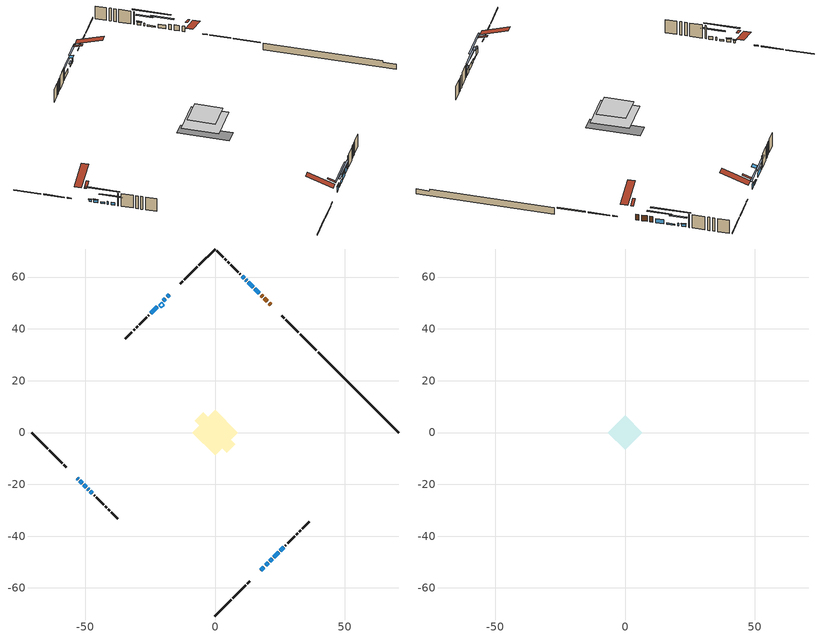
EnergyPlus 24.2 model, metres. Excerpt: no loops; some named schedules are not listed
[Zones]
conditioned space
 floor outside (Floor1 construction): -0.96,0 0,0.96 0.96,0 0,-0.96 z0.61
 floor outside (Floor2 construction): -2.31,0 0,2.31 2.31,0 0,-2.31 z0.61
 floor adiabatic (AdiabaticFloorConstruction): -8.76,0 0,8.76 8.76,0 0,-8.76 z3.05
 floor foundation (Slab1 construction): -7.76,4.51 -4.51,7.76 7.76,-4.51 4.51,-7.76 z-1.83
 wall outside (RimJoist1 construction): 0,-70.85 6.28,-64.57 / -70.85,0 -64.57,-6.28 / 0,70.85 -6.28,64.57 / 39.15,31.69 32.88,37.97 z0.61:0.91
 wall outside (RimJoist2 construction): 6.93,-63.91 11.78,-59.06 / -63.91,-6.93 -59.06,-11.78 / -6.93,63.91 -11.78,59.06 / 32.22,38.63 27.37,43.48 z0.61:0.91
 wall outside (RimJoist3 construction): 12.44,-58.41 13.41,-57.44 / -58.41,-12.44 -57.44,-13.41 / -12.44,58.41 -13.41,57.44 / 26.72,44.13 25.74,45.1 z0.61:0.91
 wall outside (AdiabaticWallConstruction 1): 21.55,49.3 20.92,49.93 / 20.26,50.58 19.06,51.79 / 18.41,52.44 17.8,53.05 z0.61:2.64
 wall outside (AdiabaticWallConstruction): 17.14,53.71 15.35,55.5 / 22.77,-48.07 24.57,-46.28 z0.61:2.03; -17.61,53.24 -18.47,52.38 / 17.61,-53.24 18.9,-51.95 / 25.23,-45.62 26.52,-44.33 z0.61:2.64; -19.13,51.72 -19.99,50.86 / -52.15,-18.69 -51.29,-19.56 / 12.17,58.68 11.95,58.9 / 21.15,-49.7 22.12,-48.73 / -49.04,-21.8 -48.83,-22.02 / -48.17,-22.68 -47.31,-23.54 / 11.29,59.55 10.43,60.42 z0.61:1.63; -53.24,-17.61 -52.81,-18.04 z0.61:1.43; 14.69,56.16 12.82,58.03 / 19.56,-51.29 20.49,-50.36 / -50.63,-20.21 -49.7,-21.15 z0.61:1.12; -22.37,48.48 -24.88,45.96 z0.61:2.13
 wall outside (Wall1 construction): 27.18,-43.67 27.36,-43.48 / -46.65,-24.2 -46.46,-24.38 / -25.54,45.31 -25.73,45.12 / 9.77,61.07 9.59,61.26 z0.61:5.49
 wall outside (Wall2 construction): 28.02,-42.83 30.79,-40.06 / -45.81,-25.04 -43.04,-27.81 / -26.39,44.46 -29.15,41.7 / 8.93,61.92 6.16,64.68 z0.61:5.49
 wall outside (Wall3 construction): 31.44,-39.4 31.97,-38.88 / -42.38,-28.46 -41.86,-28.99 / -29.81,41.04 -30.33,40.52 / 5.51,65.34 4.98,65.86 z0.61:5.49
 wall outside (Wall4 construction): 32.62,-38.22 33.1,-37.75 / -41.2,-29.64 -40.73,-30.12 / -30.99,39.86 -31.46,39.38 / 4.33,66.52 3.85,67 z0.61:5.49
 wall outside (Wall5 construction): 33.76,-37.09 36.29,-34.55 / -40.07,-30.78 -37.53,-33.31 / -32.12,38.73 -34.66,36.19 / 3.19,67.65 0.66,70.19 z0.61:5.49
 wall foundation (FoundationWall1 construction): 39.81,31.04,-1.83 39.81,31.04,0.61 67.74,3.1,0.61 67.74,3.1,0 70.85,0,0 70.85,0,-1.83
 window (WindowConstruction): 17.14,53.71 15.35,55.5 z0.61:2.03
 window (WindowConstruction 9): -17.61,53.24 -18.47,52.38 z0.61:2.64
 window (WindowConstruction 10): -19.13,51.72 -19.99,50.86 z0.61:1.62
 window (WindowConstruction 11): 17.61,-53.24 18.9,-51.95 z0.61:2.64
 window (WindowConstruction 12): -53.24,-17.61 -52.81,-18.04 z0.61:1.42
 window (WindowConstruction 13): -52.15,-18.7 -51.29,-19.56 z0.61:1.62
 window (WindowConstruction 14): 14.69,56.16 12.82,58.02 z0.61:1.12
 window (WindowConstruction 15): 19.56,-51.29 20.49,-50.36 z0.61:1.12
 window (WindowConstruction 16): -50.63,-20.21 -49.7,-21.15 z0.61:1.12
 window (WindowConstruction 1): 12.17,58.68 11.95,58.9 z0.61:1.62
 window (WindowConstruction 2): -22.37,48.48 -24.88,45.96 z0.61:2.13
 window (WindowConstruction 3): 21.15,-49.7 22.12,-48.73 z0.61:1.62
 window (WindowConstruction 4): 22.77,-48.07 24.57,-46.28 z0.61:2.03
 window (WindowConstruction 5): 25.23,-45.62 26.52,-44.33 z0.61:2.64
 window (WindowConstruction 6): -49.04,-21.8 -48.83,-22.02 z0.61:1.62
 window (WindowConstruction 7): -48.17,-22.68 -47.31,-23.54 z0.61:1.62
 window (WindowConstruction 8): 11.29,59.55 10.43,60.42 z0.61:1.62
 door (Door): 21.55,49.3 20.92,49.93 z0.61:2.64
 door (Door 1): 20.26,50.59 19.06,51.79 z0.61:2.64
 door (Door 2): 18.4,52.44 17.8,53.05 z0.61:2.64
 ceiling adiabatic (AdiabaticFloorConstruction): 0,-8.76 8.76,0 0,8.76 -8.76,0 z3.05
 roof outside (Roof2 construction): 16.95,-53.9,5.49 14.93,-51.88,6.44 14.4,-52.41,6.44 16.42,-54.43,5.49; -53.9,-16.95,5.49 -51.88,-14.93,6.44 -52.41,-14.4,6.44 -54.43,-16.42,5.49; -16.95,53.9,5.49 -14.93,51.88,6.44 -14.4,52.41,6.44 -16.42,54.43,5.49; 22.2,48.64,5.49 20.19,46.63,6.44 20.72,46.09,6.44 22.74,48.11,5.49
 roof outside (AdiabaticRoofConstruction): -21.71,49.14,5.49 -20.7,48.12,5.96 -19.63,49.19,5.96 -20.65,50.2,5.49
 skylight (SkylightConstruction): -21.71,49.14,5.49 -20.7,48.12,5.96 -19.63,49.19,5.96 -20.65,50.2,5.49
attic - vented
 floor to conditioned space (Floor3 construction Reversed): -6.6,0 0,6.6 6.6,0 0,-6.6 z5.49
 roof outside (Roof1 construction): 15.76,-55.09,5.49 9.33,-48.66,8.52 7.64,-50.35,8.52 14.07,-56.78,5.49; -55.09,-15.76,5.49 -48.66,-9.33,8.52 -50.35,-7.64,8.52 -56.78,-14.07,5.49; -15.76,55.09,5.49 -9.33,48.66,8.52 -7.64,50.35,8.52 -14.07,56.78,5.49; 23.39,47.45,5.49 16.96,41.03,8.52 18.66,39.33,8.52 25.09,45.76,5.49
shading: 13.48,57.37 19.01,51.84 19.3,52.13 13.77,57.66 z4.67; -20.34,50.51 -15.74,55.11 -16.03,55.4 -20.63,50.8 z5.28; -20.13,50.72 -18.98,51.86 -19.27,52.15 -20.42,51.01 z1.83; 19.04,-51.8 17.46,-53.38 17.76,-53.67 19.33,-52.1 z2.84; -52.67,-18.18 -53.38,-17.46 -53.67,-17.76 -52.96,-18.47 z1.62; -51.15,-19.7 -52.29,-18.55 -52.59,-18.84 -51.44,-19.99 z1.83; 9.23,61.62 18.28,52.57 18.57,52.86 9.52,61.91 z6.2; 24.08,-46.76 15.96,-54.88 16.26,-55.17 24.37,-47.06 z6.2; -46.11,-24.74 -54.23,-16.62 -54.52,-16.91 -46.4,-25.03 z6.2; 10.08,60.76 14.03,56.82 14.32,57.11 10.37,61.05 z4.26; -26.75,44.1 -20.5,50.35 -20.79,50.64 -27.04,44.39 z4.77; 23.98,-46.86 19.28,-51.57 19.57,-51.86 24.27,-47.16 z4.26; 26.44,-44.41 20.91,-49.94 21.2,-50.23 26.73,-44.7 z4.67; 26.66,-44.19 25.08,-45.76 25.37,-46.05 26.95,-44.48 z2.84; -46.96,-23.89 -50.91,-19.94 -51.2,-20.23 -47.25,-24.18 z4.26; -45.44,-25.41 -50.04,-20.81 -50.33,-21.1 -45.73,-25.7 z4.26; 10.29,60.56 11.44,59.41 11.73,59.7 10.58,60.85 z1.83
[Building]
Building 1: Terrain=Suburbs
[Site:Location]
Edmonton Intl AP_AB: Latitude {deg}=53.31; Longitude {deg}=-113.58; Time Zone {hr}=-7; Elevation {m}=723; Keep Site Location Information=Yes
[Site:GroundTemperature:Shallow]
-1.56185, -3.61833, -3.78302, -2.80711, 1.11059, 5.01004, 8.39065, 10.5322, 10.7141, 8.97234, 5.67794, 1.89811
[Site:WaterMainsTemperature]
Calculation Method=Schedule; Temperature Schedule=mains temperature schedule
[Material] Roughness=Rough; Thermal Absorptance=0.9
Name | Thickness {m} | Conductivity {W/m-K} | Density {kg/m3} | Specific Heat {J/kg-K} | Solar Absorptance | Visible Absorptance
asphalt or fiberglass shingles | 0.00635 | 0.162714 | 1121.4 | 1465.45 | 0.4 | 0.4
asphalt or fiberglass shingles 1 | 0.00635 | 0.162714 | 1121.4 | 1465.45 | 0.7 | 0.7
ceiling loosefill ins | 0.0846667 | 0.0480833 | 16.02 | 1046.75 | 0.7 | 0.7
ceiling stud and cavity | 0.1397 | 0.415372 | 65.682 | 1177.47 | 0.7 | 0.7
concrete 4.0 in. | 0.1016 | 1.803125 | 2242.8 | 837.4 | 0.7 | 0.7
concrete 8.0 in. | 0.2032 | 1.803125 | 2242.8 | 837.4 | 0.7 | 0.7
door material | 0.04445 | 0.053851 | 512.64 | 1214.23 | 0.7 | 0.7
door material 1 | 0.04445 | 0.188738 | 512.64 | 1214.23 | 0.7 | 0.7
exterior vertical ins | 0.0184386 | 0.029427 | 32.04 | 1214.23 | 0.7 | 0.7
floor covering | 0.0127 | 0.0433444 | 54.468 | 1339.84 | 0.6 | 0.6
floor rigid ins; rim joist rigid ins; roof rigid ins; wall rigid ins | 0.051816 | 0.029427 | 32.04 | 1214.23 | 0.7 | 0.7
floor rigid ins 1; roof rigid ins 1; wall rigid ins 1 | 0.512978 | 0.029427 | 32.04 | 1214.23 | 0.7 | 0.7
floor stud and cavity | 0.1397 | 0.080204 | 92.3553 | 1139.71 | 0.7 | 0.7
floor stud and cavity 1 | 0.1397 | 0.0993959 | 92.3553 | 1139.71 | 0.7 | 0.7
floor stud and cavity 2 | 0.1397 | 1.75129 | 37.0049 | 1207.88 | 0.7 | 0.7
furniture material conditioned space 1 | 0.1524 | 0.115458 | 640.8 | 1214.23 | 0.6 | 0.6
gypsum board | 0.0127 | 0.160291 | 801 | 837.4 | 0.6 | 0.6
gypsum board 1 | 0.0127 | 0.160291 | 801 | 837.4 | 0.7 | 0.7
osb sheathing 0.5 in. | 0.0127 | 0.115458 | 512.64 | 1214.23 | 0.7 | 0.7
osb sheathing 0.75 in. | 0.01905 | 0.115458 | 512.64 | 1214.23 | 0.7 | 0.7
osb sheathing 2.0 in. | 0.0508 | 0.115458 | 512.64 | 1214.23 | 0.7 | 0.7
rim joist stud and cavity | 0.0508 | 0.0451784 | 125.044 | 1163.47 | 0.6 | 0.6
rim joist stud and cavity 1 | 0.0508 | 0.0413573 | 125.044 | 1163.47 | 0.6 | 0.6
rim joist stud and cavity 2 | 0.0508 | 0.0357683 | 125.044 | 1163.47 | 0.6 | 0.6
roof stud and cavity | 0.2032 | 0.177325 | 78.34581 | 1123.46 | 0.7 | 0.7
roof stud and cavity 1 | 0.18415 | 1.78685 | 37.0049 | 1207.88 | 0.6 | 0.6
wall stud and cavity | 0.1397 | 0.301675 | 139.0536 | 1170.24 | 0.7 | 0.7
wall stud and cavity 1 | 0.1397 | 0.216775 | 139.0536 | 1170.24 | 0.7 | 0.7
wall stud and cavity 2 | 0.1397 | 0.689953 | 139.0536 | 1170.24 | 0.7 | 0.7
wall stud and cavity 3 | 0.1397 | 0.453384 | 139.0536 | 1170.24 | 0.7 | 0.7
wall stud and cavity 4 | 0.1397 | 0.219778 | 139.0536 | 1170.24 | 0.7 | 0.7
wall stud and cavity 5 | 0.0889 | 0.380278 | 52.3479 | 1209.89 | 0.7 | 0.7
wall stud and cavity 6 | 0.0889 | 0.391764 | 83.0341 | 1211.67 | 0.7 | 0.7
wood siding | 0.0254 | 0.102417 | 544.68 | 1172.36 | 0.4 | 0.4
wood siding 1; wood siding 2; wood siding 3 | 0.0254 | 0.102417 | 544.68 | 1172.36 | 0.7 | 0.7
[WindowMaterial:SimpleGlazingSystem]
Name | U-Factor {W/m2-K} | Solar Heat Gain Coefficient
SkylightMaterial | 2.75017 | 0.68
WindowMaterial | 1.598357 | 0.59
WindowMaterial 1 | 2.21669 | 0.44
WindowMaterial 2 | 1.56486 | 0.59
WindowMaterial 3 | 1.72498 | 0.56
WindowMaterial 4 | 2.97584 | 0.59
WindowMaterial 5 | 2.85376 | 0.64
WindowMaterial 6 | 1.86125 | 0.5
WindowMaterial 7 | 1.7369 | 0.53
WindowMaterial 8 | 2.1054 | 0.42
WindowMaterial 9 | 5.05796 | 0.5
[Construction]
AdiabaticFloorConstruction: floor stud and cavity 2, floor rigid ins 1, osb sheathing 0.75 in., floor covering
AdiabaticRoofConstruction: asphalt or fiberglass shingles 1, roof rigid ins 1, osb sheathing 0.75 in., roof stud and cavity 1
AdiabaticWallConstruction: wood siding 2, wall rigid ins 1, wall stud and cavity 5, gypsum board
AdiabaticWallConstruction 1: wood siding 3, wall rigid ins 1, wall stud and cavity 5, gypsum board
Door; Door 1: door material
Door 2: door material 1
Floor1 construction: floor stud and cavity, floor rigid ins, osb sheathing 0.75 in., floor covering
Floor2 construction: floor stud and cavity 1, floor rigid ins, osb sheathing 0.75 in., floor covering
Floor3 construction Reversed: gypsum board, ceiling stud and cavity, ceiling loosefill ins
FoundationWall1 construction: concrete 8.0 in., gypsum board 1
furniture construction conditioned space 1: furniture material conditioned space 1
PartitionWallConstruction: gypsum board, wall stud and cavity 6, gypsum board
RimJoist1 construction: wood siding 1, osb sheathing 2.0 in., rim joist stud and cavity
RimJoist2 construction: wood siding 1, rim joist rigid ins, osb sheathing 2.0 in., rim joist stud and cavity 1
RimJoist3 construction: wood siding 1, rim joist rigid ins, osb sheathing 2.0 in., rim joist stud and cavity 2
Roof1 construction: asphalt or fiberglass shingles
Roof2 construction: asphalt or fiberglass shingles, roof rigid ins, osb sheathing 0.75 in., roof stud and cavity, gypsum board
SkylightConstruction: SkylightMaterial
Slab1 construction: concrete 4.0 in.
Wall1 construction: wood siding, wall rigid ins, osb sheathing 0.5 in., wall stud and cavity, gypsum board
Wall2 construction: wood siding, wall rigid ins, osb sheathing 0.5 in., wall stud and cavity 1, gypsum board
Wall3 construction: wood siding, wall rigid ins, osb sheathing 0.5 in., wall stud and cavity 2, gypsum board
Wall4 construction: wood siding, wall rigid ins, osb sheathing 0.5 in., wall stud and cavity 3, gypsum board
Wall5 construction: wood siding, wall rigid ins, osb sheathing 0.5 in., wall stud and cavity 4, gypsum board
WindowConstruction; WindowConstruction 4: WindowMaterial
WindowConstruction 1; WindowConstruction 6: WindowMaterial 1
WindowConstruction 10; WindowConstruction 13; WindowConstruction 8: WindowMaterial 6
WindowConstruction 11; WindowConstruction 5: WindowMaterial 4
WindowConstruction 12: WindowMaterial 8
WindowConstruction 14; WindowConstruction 15; WindowConstruction 16: WindowMaterial 9
WindowConstruction 2: WindowMaterial 2
WindowConstruction 3: WindowMaterial 3
WindowConstruction 7: WindowMaterial 5
WindowConstruction 9: WindowMaterial 7
[Zone] Multiplier=1; Part of Total Floor Area=Yes
Name | Volume {m3}
attic - vented | 42.8648
conditioned space | 609
[Space]
Name | Zone | Volume {m3}
attic - vented 1 | attic - vented | 42.8648
conditioned space 1 | conditioned space | 609
[ZoneInfiltration:EffectiveLeakageArea]
infil attic - vented 1: Zone or Space=attic - vented 1; Schedule=Always On Discrete; Effective Air Leakage Area {cm2}=3030.61; Stack Coefficient=0.00021074; Wind Coefficient=9.80829e-06
[ZoneMixing]
whole house fan mix: Zone or Space=attic - vented; Schedule=Always On Continuous; Design Flow Rate Calculation Method=Flow/Zone; Design Flow Rate {m3/s}=0; Source Zone or Space=conditioned space
[SurfaceProperty:ExposedFoundationPerimeter]
Slab1: Exposed Perimeter Calculation Method=TotalExposedPerimeter; Total Exposed Perimeter {m}=43.891
[InternalMass] Zone or ZoneList=conditioned space; Space or SpaceList=conditioned space 1
Name | Construction | Surface Area {m2}
furniture mass conditioned space 1 | furniture construction conditioned space 1 | 98.3801
partition wall mass | PartitionWallConstruction | 245.95
[Lights]
interior lighting: Zone or ZoneList or Space or SpaceList=conditioned space 1; Schedule=interior lighting schedule; Design Level Calculation Method=LightingLevel; Lighting Level {W}=343.2; Return Air Fraction=0; Fraction Radiant=0.6; Fraction Visible=0.2; Fraction Replaceable=1
[People]
occupants: Zone or ZoneList or Space or SpaceList=conditioned space 1; Number of People Schedule=occupants schedule; Number of People Calculation Method=People; Number of People=3; Fraction Radiant=0.314171; Sensible Heat Fraction=0.56303; Activity Level Schedule=occupants activity schedule; Carbon Dioxide Generation Rate {m3/s-W}=0; Enable ASHRAE 55 Comfort Warnings=No; Mean Radiant Temperature Calculation Type=EnclosureAveraged
[ElectricEquipment] Zone or ZoneList or Space or SpaceList=conditioned space 1; Design Level Calculation Method=EquipmentLevel
Name | Schedule | Design Level {W} | Fraction Latent | Fraction Radiant | Fraction Lost
clothes dryer | clothes dryer schedule | 140.772 | 0.015 | 0.081 | 0.85
clothes washer | clothes washer schedule | 32.1985 | 0.03 | 0.162 | 0.7
cooking range | cooking range schedule | 215.147 | 0.08 | 0.432 | 0.2
dishwasher | dishwasher schedule | 66.8632 | 0.3 | 0.18 | 0.4
fridge | fridge schedule | 72.9452 | 0 | 0.6 | 0
mech vent bath fan 0 | mech vent bath fan 0 schedule | 50.2 | 0 | 0 | 1
mech vent bath fan 1 | mech vent bath fan 1 schedule | 50.2 | 0 | 0 | 1
mech vent house fan | mech vent house fan schedule | 0 | 0 | 0 | 1
mech vent house fan cfis | mech vent house fan cfis schedule | 0 | 0 | 0 | 0
mech vent range fan 0 | mech vent range fan 0 schedule | 57 | 0 | 0 | 1
misc plug loads | misc plug loads schedule | 494.7 | 0.045 | 0.513 | 0.1
whole house fan | Always On Discrete | 0 | 0 | 0 | 1
[OtherEquipment] Zone or ZoneList or Space or SpaceList=conditioned space 1; Design Level Calculation Method=EquipmentLevel
Name | Fuel Type | Schedule | Design Level {W} | Fraction Latent | Fraction Radiant | Fraction Lost
clothes dryer 1 | Electricity | clothes dryer schedule | 0 | 0.015 | 0.081 | 0.85
cooking range 1 | Electricity | cooking range schedule | 0 | 0.08 | 0.432 | 0.2
general water use latent | None | general water use schedule | 62.594 | 1 | 0 | 0
general water use sensible | None | general water use schedule | -61.6891 | 0 | 0.6 | 0
mech vent house fan latent load | None | Always On Discrete | 0 | 1 | 0 | 0
mech vent house fan sensible load | None | Always On Discrete | 0 | 0 | 0 | 0
water heater energy adjustment1 | NaturalGas | Always On Discrete | 0.01 | 0 | 0 | 1
[ZoneInfiltration:DesignFlowRate] Zone or ZoneList or Space or SpaceList=conditioned space 1; Schedule=Always On Discrete; Design Flow Rate Calculation Method=Flow/Zone; Design Flow Rate {m3/s}=0
infil flow; natural vent flow; whole house fan flow
[Foundation:Kiva]
Foundation Kiva 1: Initial Indoor Air Temperature {C}=18; Wall Height Above Grade {m}=0.609996; Wall Depth Below Slab {m}=0.2032; Custom Block Material Name 1=exterior vertical ins; Custom Block Depth 1 {m}=2.43998; Custom Block X Position 1 {m}=0.2159; Custom Block Z Position 1 {m}=0
[Foundation:Kiva:Settings]
Soil Conductivity {W/m-K}=0.849921; Soil Density {kg/m3}=1842.3; Soil Specific Heat {J/kg-K}=418.7; Ground Solar Absorptivity=0.9; Ground Thermal Absorptivity=0.9; Ground Surface Roughness {m}=0.03; Far-Field Width {m}=40; Deep-Ground Boundary Condition=ZeroFlux; Deep-Ground Depth {m}=40; Minimum Cell Dimension {m}=0.2; Maximum Cell Growth Coefficient=3; Simulation Timestep=Timestep
[Exterior:Lights]
exterior lighting: Schedule=exterior lighting schedule; Design Level {W}=75.6
[Schedule:Constant]
Name | Hourly Value
Always On Continuous; mech vent house fan schedule; mech vent house fan cfis schedule; Always On Discrete | 1
occupants activity schedule | 117.228
fridge schedule | 0
[Schedule:Week:Daily]
interior lighting schedule Week Rule - Jan1-Jan27: interior lighting schedule day, interior lighting schedule day, interior lighting schedule day, interior lighting schedule day, interior lighting schedule day, interior lighting schedule day, interior lighting schedule day, interior lighting schedule default day, interior lighting schedule default day, interior lighting schedule default day, interior lighting schedule default day, interior lighting schedule default day
interior lighting schedule Week Rule - Jan28-Feb3: interior lighting schedule day, interior lighting schedule day, interior lighting schedule day, interior lighting schedule day, interior lighting schedule day 1, interior lighting schedule day 1, interior lighting schedule day 1, interior lighting schedule default day, interior lighting schedule default day, interior lighting schedule default day, interior lighting schedule default day, interior lighting schedule default day
interior lighting schedule Week Rule - Feb4-Feb24: interior lighting schedule day 1, interior lighting schedule day 1, interior lighting schedule day 1, interior lighting schedule day 1, interior lighting schedule day 1, interior lighting schedule day 1, interior lighting schedule day 1, interior lighting schedule default day, interior lighting schedule default day, interior lighting schedule default day, interior lighting schedule default day, interior lighting schedule default day
interior lighting schedule Week Rule - Feb25-Mar3: interior lighting schedule day 1, interior lighting schedule day 1, interior lighting schedule day 1, interior lighting schedule day 1, interior lighting schedule day 2, interior lighting schedule day 2, interior lighting schedule day 2, interior lighting schedule default day, interior lighting schedule default day, interior lighting schedule default day, interior lighting schedule default day, interior lighting schedule default day
interior lighting schedule Week Rule - Mar4-Mar31: interior lighting schedule day 2, interior lighting schedule day 2, interior lighting schedule day 2, interior lighting schedule day 2, interior lighting schedule day 2, interior lighting schedule day 2, interior lighting schedule day 2, interior lighting schedule default day, interior lighting schedule default day, interior lighting schedule default day, interior lighting schedule default day, interior lighting schedule default day
interior lighting schedule Week Rule - Apr1-Apr28: interior lighting schedule day 3, interior lighting schedule day 3, interior lighting schedule day 3, interior lighting schedule day 3, interior lighting schedule day 3, interior lighting schedule day 3, interior lighting schedule day 3, interior lighting schedule default day, interior lighting schedule default day, interior lighting schedule default day, interior lighting schedule default day, interior lighting schedule default day
interior lighting schedule Week Rule - Apr29-May5: interior lighting schedule day 3, interior lighting schedule day 3, interior lighting schedule day 4, interior lighting schedule day 4, interior lighting schedule day 4, interior lighting schedule day 4, interior lighting schedule day 4, interior lighting schedule default day, interior lighting schedule default day, interior lighting schedule default day, interior lighting schedule default day, interior lighting schedule default day
interior lighting schedule Week Rule - May6-May26: interior lighting schedule day 4, interior lighting schedule day 4, interior lighting schedule day 4, interior lighting schedule day 4, interior lighting schedule day 4, interior lighting schedule day 4, interior lighting schedule day 4, interior lighting schedule default day, interior lighting schedule default day, interior lighting schedule default day, interior lighting schedule default day, interior lighting schedule default day
interior lighting schedule Week Rule - May27-Jun2: interior lighting schedule day 4, interior lighting schedule day 4, interior lighting schedule day 4, interior lighting schedule day 4, interior lighting schedule day 4, interior lighting schedule day 5, interior lighting schedule day 5, interior lighting schedule default day, interior lighting schedule default day, interior lighting schedule default day, interior lighting schedule default day, interior lighting schedule default day
interior lighting schedule Week Rule - Jun3-Jun30: interior lighting schedule day 5, interior lighting schedule day 5, interior lighting schedule day 5, interior lighting schedule day 5, interior lighting schedule day 5, interior lighting schedule day 5, interior lighting schedule day 5, interior lighting schedule default day, interior lighting schedule default day, interior lighting schedule default day, interior lighting schedule default day, interior lighting schedule default day
interior lighting schedule Week Rule - Jul1-Jul28: interior lighting schedule day 6, interior lighting schedule day 6, interior lighting schedule day 6, interior lighting schedule day 6, interior lighting schedule day 6, interior lighting schedule day 6, interior lighting schedule day 6, interior lighting schedule default day, interior lighting schedule default day, interior lighting schedule default day, interior lighting schedule default day, interior lighting schedule default day
interior lighting schedule Week Rule - Jul29-Aug4: interior lighting schedule day 6, interior lighting schedule day 6, interior lighting schedule day 6, interior lighting schedule day 7, interior lighting schedule day 7, interior lighting schedule day 7, interior lighting schedule day 7, interior lighting schedule default day, interior lighting schedule default day, interior lighting schedule default day, interior lighting schedule default day, interior lighting schedule default day
interior lighting schedule Week Rule - Aug5-Aug25: interior lighting schedule day 7, interior lighting schedule day 7, interior lighting schedule day 7, interior lighting schedule day 7, interior lighting schedule day 7, interior lighting schedule day 7, interior lighting schedule day 7, interior lighting schedule default day, interior lighting schedule default day, interior lighting schedule default day, interior lighting schedule default day, interior lighting schedule default day
interior lighting schedule Week Rule - Aug26-Sep1: interior lighting schedule day 7, interior lighting schedule day 7, interior lighting schedule day 7, interior lighting schedule day 7, interior lighting schedule day 7, interior lighting schedule day 7, interior lighting schedule day 8, interior lighting schedule default day, interior lighting schedule default day, interior lighting schedule default day, interior lighting schedule default day, interior lighting schedule default day
interior lighting schedule Week Rule - Sep2-Sep29: interior lighting schedule day 8, interior lighting schedule day 8, interior lighting schedule day 8, interior lighting schedule day 8, interior lighting schedule day 8, interior lighting schedule day 8, interior lighting schedule day 8, interior lighting schedule default day, interior lighting schedule default day, interior lighting schedule default day, interior lighting schedule default day, interior lighting schedule default day
interior lighting schedule Week Rule - Sep30-Oct6: interior lighting schedule day 8, interior lighting schedule day 9, interior lighting schedule day 9, interior lighting schedule day 9, interior lighting schedule day 9, interior lighting schedule day 9, interior lighting schedule day 9, interior lighting schedule default day, interior lighting schedule default day, interior lighting schedule default day, interior lighting schedule default day, interior lighting schedule default day
interior lighting schedule Week Rule - Oct7-Oct27: interior lighting schedule day 9, interior lighting schedule day 9, interior lighting schedule day 9, interior lighting schedule day 9, interior lighting schedule day 9, interior lighting schedule day 9, interior lighting schedule day 9, interior lighting schedule default day, interior lighting schedule default day, interior lighting schedule default day, interior lighting schedule default day, interior lighting schedule default day
interior lighting schedule Week Rule - Oct28-Nov3: interior lighting schedule day 9, interior lighting schedule day 9, interior lighting schedule day 9, interior lighting schedule day 9, interior lighting schedule day 10, interior lighting schedule day 10, interior lighting schedule day 10, interior lighting schedule default day, interior lighting schedule default day, interior lighting schedule default day, interior lighting schedule default day, interior lighting schedule default day
interior lighting schedule Week Rule - Nov4-Nov24: interior lighting schedule day 10, interior lighting schedule day 10, interior lighting schedule day 10, interior lighting schedule day 10, interior lighting schedule day 10, interior lighting schedule day 10, interior lighting schedule day 10, interior lighting schedule default day, interior lighting schedule default day, interior lighting schedule default day, interior lighting schedule default day, interior lighting schedule default day
interior lighting schedule Week Rule - Nov25-Dec1: interior lighting schedule day 10, interior lighting schedule day 10, interior lighting schedule day 10, interior lighting schedule day 10, interior lighting schedule day 10, interior lighting schedule day 10, interior lighting schedule day 11, interior lighting schedule default day, interior lighting schedule default day, interior lighting schedule default day, interior lighting schedule default day, interior lighting schedule default day
interior lighting schedule Week Rule - Dec2-Dec31: interior lighting schedule day 11, interior lighting schedule day 11, interior lighting schedule day 11, interior lighting schedule day 11, interior lighting schedule day 11, interior lighting schedule day 11, interior lighting schedule day 11, interior lighting schedule default day, interior lighting schedule default day, interior lighting schedule default day, interior lighting schedule default day, interior lighting schedule default day
occupants schedule Week Rule - Jan1-Dec31: occupants schedule day, occupants schedule day, occupants schedule day, occupants schedule day, occupants schedule day, occupants schedule day, occupants schedule day, occupants schedule default day, occupants schedule default day, occupants schedule default day, occupants schedule default day, occupants schedule default day
clothes dryer schedule Week Rule - Jan1-Dec31: clothes dryer schedule day, clothes dryer schedule day, clothes dryer schedule day, clothes dryer schedule day, clothes dryer schedule day, clothes dryer schedule day, clothes dryer schedule day, clothes dryer schedule default day, clothes dryer schedule default day, clothes dryer schedule default day, clothes dryer schedule default day, clothes dryer schedule default day
clothes washer schedule Week Rule - Jan1-Dec31: clothes washer schedule day, clothes washer schedule day, clothes washer schedule day, clothes washer schedule day, clothes washer schedule day, clothes washer schedule day, clothes washer schedule day, clothes washer schedule default day, clothes washer schedule default day, clothes washer schedule default day, clothes washer schedule default day, clothes washer schedule default day
cooking range schedule Week Rule - Jan1-Dec31: cooking range schedule day, cooking range schedule day, cooking range schedule day, cooking range schedule day, cooking range schedule day, cooking range schedule day, cooking range schedule day, cooking range schedule default day, cooking range schedule default day, cooking range schedule default day, cooking range schedule default day, cooking range schedule default day
dishwasher schedule Week Rule - Jan1-Dec31: dishwasher schedule day, dishwasher schedule day, dishwasher schedule day, dishwasher schedule day, dishwasher schedule day, dishwasher schedule day, dishwasher schedule day, dishwasher schedule default day, dishwasher schedule default day, dishwasher schedule default day, dishwasher schedule default day, dishwasher schedule default day
mech vent bath fan 0 schedule Week Rule - Jan1-Dec31: mech vent bath fan 0 schedule day, mech vent bath fan 0 schedule day, mech vent bath fan 0 schedule day, mech vent bath fan 0 schedule day, mech vent bath fan 0 schedule day, mech vent bath fan 0 schedule day, mech vent bath fan 0 schedule day, mech vent bath fan 0 schedule default day, mech vent bath fan 0 schedule default day, mech vent bath fan 0 schedule default day, mech vent bath fan 0 schedule default day, mech vent bath fan 0 schedule default day
mech vent bath fan 1 schedule Week Rule - Jan1-Dec31: mech vent bath fan 1 schedule day, mech vent bath fan 1 schedule day, mech vent bath fan 1 schedule day, mech vent bath fan 1 schedule day, mech vent bath fan 1 schedule day, mech vent bath fan 1 schedule day, mech vent bath fan 1 schedule day, mech vent bath fan 1 schedule default day, mech vent bath fan 1 schedule default day, mech vent bath fan 1 schedule default day, mech vent bath fan 1 schedule default day, mech vent bath fan 1 schedule default day
mech vent range fan 0 schedule Week Rule - Jan1-Dec31: mech vent range fan 0 schedule day, mech vent range fan 0 schedule day, mech vent range fan 0 schedule day, mech vent range fan 0 schedule day, mech vent range fan 0 schedule day, mech vent range fan 0 schedule day, mech vent range fan 0 schedule day, mech vent range fan 0 schedule default day, mech vent range fan 0 schedule default day, mech vent range fan 0 schedule default day, mech vent range fan 0 schedule default day, mech vent range fan 0 schedule default day
misc plug loads schedule Week Rule - Jan1-Dec31: misc plug loads schedule day, misc plug loads schedule day, misc plug loads schedule day, misc plug loads schedule day, misc plug loads schedule day, misc plug loads schedule day, misc plug loads schedule day, misc plug loads schedule default day, misc plug loads schedule default day, misc plug loads schedule default day, misc plug loads schedule default day, misc plug loads schedule default day
general water use schedule Week Rule - Jan1-Dec31: general water use schedule day, general water use schedule day, general water use schedule day, general water use schedule day, general water use schedule day, general water use schedule day, general water use schedule day, general water use schedule default day, general water use schedule default day, general water use schedule default day, general water use schedule default day, general water use schedule default day
exterior lighting schedule Week Rule - Jan1-Jan27: exterior lighting schedule day, exterior lighting schedule day, exterior lighting schedule day, exterior lighting schedule day, exterior lighting schedule day, exterior lighting schedule day, exterior lighting schedule day, exterior lighting schedule default day, exterior lighting schedule default day, exterior lighting schedule default day, exterior lighting schedule default day, exterior lighting schedule default day
exterior lighting schedule Week Rule - Jan28-Feb3: exterior lighting schedule day, exterior lighting schedule day, exterior lighting schedule day, exterior lighting schedule day, exterior lighting schedule day 1, exterior lighting schedule day 1, exterior lighting schedule day 1, exterior lighting schedule default day, exterior lighting schedule default day, exterior lighting schedule default day, exterior lighting schedule default day, exterior lighting schedule default day
[Schedule:Year]
interior lighting schedule: interior lighting schedule Week Rule - Jan1-Jan27, 1, 1, 1, 27, interior lighting schedule Week Rule - Jan28-Feb3, 1, 28, 2, 3, interior lighting schedule Week Rule - Feb4-Feb24, 2, 4, 2, 24, interior lighting schedule Week Rule - Feb25-Mar3, 2, 25, 3, 3, interior lighting schedule Week Rule - Mar4-Mar31, 3, 4, 3, 31, interior lighting schedule Week Rule - Apr1-Apr28, 4, 1, 4, 28, interior lighting schedule Week Rule - Apr29-May5, 4, 29, 5, 5, interior lighting schedule Week Rule - May6-May26, 5, 6, 5, 26, interior lighting schedule Week Rule - May27-Jun2, 5, 27, 6, 2, interior lighting schedule Week Rule - Jun3-Jun30, 6, 3, 6, 30, interior lighting schedule Week Rule - Jul1-Jul28, 7, 1, 7, 28, interior lighting schedule Week Rule - Jul29-Aug4, 7, 29, 8, 4, interior lighting schedule Week Rule - Aug5-Aug25, 8, 5, 8, 25, interior lighting schedule Week Rule - Aug26-Sep1, 8, 26, 9, 1, interior lighting schedule Week Rule - Sep2-Sep29, 9, 2, 9, 29, interior lighting schedule Week Rule - Sep30-Oct6, 9, 30, 10, 6, interior lighting schedule Week Rule - Oct7-Oct27, 10, 7, 10, 27, interior lighting schedule Week Rule - Oct28-Nov3, 10, 28, 11, 3, interior lighting schedule Week Rule - Nov4-Nov24, 11, 4, 11, 24, interior lighting schedule Week Rule - Nov25-Dec1, 11, 25, 12, 1, interior lighting schedule Week Rule - Dec2-Dec31, 12, 2, 12, 31
occupants schedule: occupants schedule Week Rule - Jan1-Dec31, 1, 1, 12, 31
clothes dryer schedule: clothes dryer schedule Week Rule - Jan1-Dec31, 1, 1, 12, 31
clothes washer schedule: clothes washer schedule Week Rule - Jan1-Dec31, 1, 1, 12, 31
cooking range schedule: cooking range schedule Week Rule - Jan1-Dec31, 1, 1, 12, 31
dishwasher schedule: dishwasher schedule Week Rule - Jan1-Dec31, 1, 1, 12, 31
mech vent bath fan 0 schedule: mech vent bath fan 0 schedule Week Rule - Jan1-Dec31, 1, 1, 12, 31
mech vent bath fan 1 schedule: mech vent bath fan 1 schedule Week Rule - Jan1-Dec31, 1, 1, 12, 31
mech vent range fan 0 schedule: mech vent range fan 0 schedule Week Rule - Jan1-Dec31, 1, 1, 12, 31
misc plug loads schedule: misc plug loads schedule Week Rule - Jan1-Dec31, 1, 1, 12, 31
general water use schedule: general water use schedule Week Rule - Jan1-Dec31, 1, 1, 12, 31
exterior lighting schedule: exterior lighting schedule Week Rule - Jan1-Jan27, 1, 1, 1, 27, exterior lighting schedule Week Rule - Jan28-Feb3, 1, 28, 2, 3, exterior lighting schedule Week Rule - Feb4-Feb24, 2, 4, 2, 24, exterior lighting schedule Week Rule - Feb25-Mar3, 2, 25, 3, 3, exterior lighting schedule Week Rule - Mar4-Mar31, 3, 4, 3, 31, exterior lighting schedule Week Rule - Apr1-Apr28, 4, 1, 4, 28, exterior lighting schedule Week Rule - Apr29-May5, 4, 29, 5, 5, exterior lighting schedule Week Rule - May6-May26, 5, 6, 5, 26, exterior lighting schedule Week Rule - May27-Jun2, 5, 27, 6, 2, exterior lighting schedule Week Rule - Jun3-Jun30, 6, 3, 6, 30, exterior lighting schedule Week Rule - Jul1-Jul28, 7, 1, 7, 28, exterior lighting schedule Week Rule - Jul29-Aug4, 7, 29, 8, 4, exterior lighting schedule Week Rule - Aug5-Aug25, 8, 5, 8, 25, exterior lighting schedule Week Rule - Aug26-Sep1, 8, 26, 9, 1, exterior lighting schedule Week Rule - Sep2-Sep29, 9, 2, 9, 29, exterior lighting schedule Week Rule - Sep30-Oct6, 9, 30, 10, 6, exterior lighting schedule Week Rule - Oct7-Oct27, 10, 7, 10, 27, exterior lighting schedule Week Rule - Oct28-Nov3, 10, 28, 11, 3, exterior lighting schedule Week Rule - Nov4-Nov24, 11, 4, 11, 24, exterior lighting schedule Week Rule - Nov25-Dec1, 11, 25, 12, 1, exterior lighting schedule Week Rule - Dec2-Dec31, 12, 2, 12, 31
[Schedule:Compact]
mains temperature schedule: Through: 01/01, For: AllDays, Until: 24:00, 3.97167, Through: 01/02, For: AllDays, Until: 24:00, 3.90778, Through: 01/03, For: AllDays, Until: 24:00, 3.84556, Through: 01/04, For: AllDays, Until: 24:00, 3.78389, Through: 01/05, For: AllDays, Until: 24:00, 3.72278, Through: 01/06, For: AllDays, Until: 24:00, 3.66278, Through: 01/07, For: AllDays, Until: 24:00, 3.60389, Through: 01/08, For: AllDays, Until: 24:00, 3.54556, Through: 01/09, For: AllDays, Until: 24:00, 3.48833, Through: 01/10, For: AllDays, Until: 24:00, 3.43167, Through: 01/11, For: AllDays, Until: 24:00, 3.37611, Through: 01/12, For: AllDays, Until: 24:00, 3.32167, Through: 01/13, For: AllDays, Until: 24:00, 3.26833, Through: 01/14, For: AllDays, Until: 24:00, 3.21556, Through: 01/15, For: AllDays, Until: 24:00, 3.16444, Through: 01/16, For: AllDays, Until: 24:00, 3.11389, Through: 01/17, For: AllDays, Until: 24:00, 3.06444, Through: 01/18, For: AllDays, Until: 24:00, 3.01611, Through: 01/19, For: AllDays, Until: 24:00, 2.96889, Through: 01/20, For: AllDays, Until: 24:00, 2.92278, Through: 01/21, For: AllDays, Until: 24:00, 2.87722, Through: 01/22, For: AllDays, Until: 24:00, 2.83333, Through: 01/23, For: AllDays, Until: 24:00, 2.79056, Through: 01/24, For: AllDays, Until: 24:00, 2.74889, Through: 01/25, For: AllDays, Until: 24:00, 2.70833, Through: 01/26, For: AllDays, Until: 24:00, 2.66889, Through: 01/27, For: AllDays, Until: 24:00, 2.63056, Through: 01/28, For: AllDays, Until: 24:00, 2.59333, Through: 01/29, For: AllDays, Until: 24:00, 2.55778, Through: 01/30, For: AllDays, Until: 24:00, 2.52278, Through: 01/31, For: AllDays, Until: 24:00, 2.48944, Through: 02/01, For: AllDays, Until: 24:00, 2.45722, Through: 02/02, For: AllDays, Until: 24:00, 2.42611, Through: 02/03, For: AllDays, Until: 24:00, 2.39667, Through: 02/04, For: AllDays, Until: 24:00, 2.36833, Through: 02/05, For: AllDays, Until: 24:00, 2.34111, Through: 02/06, For: AllDays, Until: 24:00, 2.315, Through: 02/07, For: AllDays, Until: 24:00, 2.29056, Through: 02/08, For: AllDays, Until: 24:00, 2.26722, Through: 02/09, For: AllDays, Until: 24:00, 2.245, Through: 02/10, For: AllDays, Until: 24:00, 2.22444, Through: 02/11, For: AllDays, Until: 24:00, 2.20444, Through: 02/12, For: AllDays, Until: 24:00, 2.18667, Through: 02/13, For: AllDays, Until: 24:00, 2.17, Through: 02/14, For: AllDays, Until: 24:00, 2.15444, Through: 02/15, For: AllDays, Until: 24:00, 2.14, Through: 02/16, For: AllDays, Until: 24:00, 2.12722, Through: 02/17, For: AllDays, Until: 24:00, 2.11556, Through: 02/18, For: AllDays, Until: 24:00, 2.10556, Through: 02/19, For: AllDays, Until: 24:00, 2.09667, Through: 02/20, For: AllDays, Until: 24:00, 2.08889, Through: 02/21, For: AllDays, Until: 24:00, 2.08278, Through: 02/22, For: AllDays, Until: 24:00, 2.07833, Through: 02/23, For: AllDays, Until: 24:00, 2.07444, Through: 02/24, For: AllDays, Until: 24:00, 2.07278, Through: 02/25, For: AllDays, Until: 24:00, 2.07167, Through: 02/26, For: AllDays, Until: 24:00, 2.07222, Through: 02/27, For: AllDays, Until: 24:00, 2.07444, Through: 02/28, For: AllDays, Until: 24:00, 2.07778, Through: 03/01, For: AllDays, Until: 24:00, 2.08222, Through: 03/02, For: AllDays, Until: 24:00, 2.08833, Through: 03/03, For: AllDays, Until: 24:00, 2.09556, Through: 03/04, For: AllDays, Until: 24:00, 2.10444, Through: 03/05, For: AllDays, Until: 24:00, 2.11444, Through: 03/06, For: AllDays, Until: 24:00, 2.12556, Through: 03/07, For: AllDays, Until: 24:00, 2.13833, Through: 03/08, For: AllDays, Until: 24:00, 2.15278, Through: 03/09, For: AllDays, Until: 24:00, 2.16778, Through: 03/10, For: AllDays, Until: 24:00, 2.18444, Through: 03/11, For: AllDays, Until: 24:00, 2.20278, Through: 03/12, For: AllDays, Until: 24:00, 2.22167, Through: 03/13, For: AllDays, Until: 24:00, 2.24278, Through: 03/14, For: AllDays, Until: 24:00, 2.26444, Through: 03/15, For: AllDays, Until: 24:00, 2.28778, Through: 03/16, For: AllDays, Until: 24:00, 2.31222, Through: 03/17, For: AllDays, Until: 24:00, 2.33778, Through: 03/18, For: AllDays, Until: 24:00, 2.365, Through: 03/19, For: AllDays, Until: 24:00, 2.39333, Through: 03/20, For: AllDays, Until: 24:00, 2.42278, Through: 03/21, For: AllDays, Until: 24:00, 2.45389, Through: 03/22, For: AllDays, Until: 24:00, 2.48611, Through: 03/23, For: AllDays, Until: 24:00, 2.51889, Through: 03/24, For: AllDays, Until: 24:00, 2.55389, Through: 03/25, For: AllDays, Until: 24:00, 2.58944, Through: 03/26, For: AllDays, Until: 24:00, 2.62611, Through: 03/27, For: AllDays, Until: 24:00, 2.66444, Through: 03/28, For: AllDays, Until: 24:00, 2.70389, Through: 03/29, For: AllDays, Until: 24:00, 2.74389, Through: 03/30, For: AllDays, Until: 24:00, 2.78556, Through: 03/31, For: AllDays, Until: 24:00, 2.82833, Through: 04/01, For: AllDays, Until: 24:00, 2.87222, Through: 04/02, For: AllDays, Until: 24:00, 2.91722, Through: 04/03, For: AllDays, Until: 24:00, 2.96333, Through: 04/04, For: AllDays, Until: 24:00, 3.01056, Through: 04/05, For: AllDays, Until: 24:00, 3.05889, Through: 04/06, For: AllDays, Until: 24:00, 3.10833, Through: 04/07, For: AllDays, Until: 24:00, 3.15833, Through: 04/08, For: AllDays, Until: 24:00, 3.21, Through: 04/09, For: AllDays, Until: 24:00, 3.26222, Through: 04/10, For: AllDays, Until: 24:00, 3.31556, Through: 04/11, For: AllDays, Until: 24:00, 3.37, Through: 04/12, For: AllDays, Until: 24:00, 3.42556, Through: 04/13, For: AllDays, Until: 24:00, 3.48167, Through: 04/14, For: AllDays, Until: 24:00, 3.53889, Through: 04/15, For: AllDays, Until: 24:00, 3.59722, Through: 04/16, For: AllDays, Until: 24:00, 3.65611, Through: 04/17, For: AllDays, Until: 24:00, 3.71611, Through: 04/18, For: AllDays, Until: 24:00, 3.77667, Through: 04/19, For: AllDays, Until: 24:00, 3.83833, Through: 04/20, For: AllDays, Until: 24:00, 3.90111, Through: 04/21, For: AllDays, Until: 24:00, 3.96444, Through: 04/22, For: AllDays, Until: 24:00, 4.02833, Through: 04/23, For: AllDays, Until: 24:00, 4.09333, Through: 04/24, For: AllDays, Until: 24:00, 4.15889, Through: 04/25, For: AllDays, Until: 24:00, 4.225, Through: 04/26, For: AllDays, Until: 24:00, 4.29222, Through: 04/27, For: AllDays, Until: 24:00, 4.36, Through: 04/28, For: AllDays, Until: 24:00, 4.42833, Through: 04/29, For: AllDays, Until: 24:00, 4.49722, Through: 04/30, For: AllDays, Until: 24:00, 4.56667, Through: 05/01, For: AllDays, Until: 24:00, 4.63722, Through: 05/02, For: AllDays, Until: 24:00, 4.70833, Through: 05/03, For: AllDays, Until: 24:00, 4.77944, Through: 05/04, For: AllDays, Until: 24:00, 4.85167, Through: 05/05, For: AllDays, Until: 24:00, 4.92389, Through: 05/06, For: AllDays, Until: 24:00, 4.99722, Through: 05/07, For: AllDays, Until: 24:00, 5.07056, Through: 05/08, For: AllDays, Until: 24:00, 5.145, Through: 05/09, For: AllDays, Until: 24:00, 5.21944, Through: 05/10, For: AllDays, Until: 24:00, 5.29389, Through: 05/11, For: AllDays, Until: 24:00, 5.36944, Through: 05/12, For: AllDays, Until: 24:00, 5.445, Through: 05/13, For: AllDays, Until: 24:00, 5.52111, Through: 05/14, For: AllDays, Until: 24:00, 5.59722, Through: 05/15, For: AllDays, Until: 24:00, 5.67389, Through: 05/16, For: AllDays, Until: 24:00, 5.75056, Through: 05/17, For: AllDays, Until: 24:00, 5.82778, Through: 05/18, For: AllDays, Until: 24:00, 5.90556, Through: 05/19, For: AllDays, Until: 24:00, 5.98278, Through: 05/20, For: AllDays, Until: 24:00, 6.06056, Through: 05/21, For: AllDays, Until: 24:00, 6.13889, Through: 05/22, For: AllDays, Until: 24:00, 6.21667, Through: 05/23, For: AllDays, Until: 24:00, 6.295, Through: 05/24, For: AllDays, Until: 24:00, 6.37333, Through: 05/25, For: AllDays, Until: 24:00, 6.45222, Through: 05/26, For: AllDays, Until: 24:00, 6.53056, Through: 05/27, For: AllDays, Until: 24:00, 6.60889, Through: 05/28, For: AllDays, Until: 24:00, 6.68778, Through: 05/29, For: AllDays, Until: 24:00, 6.76611, Through: 05/30, For: AllDays, Until: 24:00, 6.84444, Through: 05/31, For: AllDays, Until: 24:00, 6.92278, Through: 06/01, For: AllDays, Until: 24:00, 7.00111, Through: 06/02, For: AllDays, Until: 24:00, 7.07944, Through: 06/03, For: AllDays, Until: 24:00, 7.15778, Through: 06/04, For: AllDays, Until: 24:00, 7.23556, Through: 06/05, For: AllDays, Until: 24:00, 7.31333, Through: 06/06, For: AllDays, Until: 24:00, 7.39056, Through: 06/07, For: AllDays, Until: 24:00, 7.46833, Through: 06/08, For: AllDays, Until: 24:00, 7.545, Through: 06/09, For: AllDays, Until: 24:00, 7.62222, Through: 06/10, For: AllDays, Until: 24:00, 7.69833, Through: 06/11, For: AllDays, Until: 24:00, 7.775, Through: 06/12, For: AllDays, Until: 24:00, 7.85056, Through: 06/13, For: AllDays, Until: 24:00, 7.92611, Through: 06/14, For: AllDays, Until: 24:00, 8.00111, Through: 06/15, For: AllDays, Until: 24:00, 8.07611, Through: 06/16, For: AllDays, Until: 24:00, 8.15056, Through: 06/17, For: AllDays, Until: 24:00, 8.22389, Through: 06/18, For: AllDays, Until: 24:00, 8.29778, Through: 06/19, For: AllDays, Until: 24:00, 8.37056, Through: 06/20, For: AllDays, Until: 24:00, 8.44278, Through: 06/21, For: AllDays, Until: 24:00, 8.51444, Through: 06/22, For: AllDays, Until: 24:00, 8.58611, Through: 06/23, For: AllDays, Until: 24:00, 8.65667, Through: 06/24, For: AllDays, Until: 24:00, 8.72667, Through: 06/25, For: AllDays, Until: 24:00, 8.79611, Through: 06/26, For: AllDays, Until: 24:00, 8.865, Through: 06/27, For: AllDays, Until: 24:00, 8.93333, Through: 06/28, For: AllDays, Until: 24:00, 9.00056, Through: 06/29, For: AllDays, Until: 24:00, 9.06778, Through: 06/30, For: AllDays, Until: 24:00, 9.13333, Through: 07/01, For: AllDays, Until: 24:00, 9.19889, Through: 07/02, For: AllDays, Until: 24:00, 9.26333, Through: 07/03, For: AllDays, Until: 24:00, 9.32722, Through: 07/04, For: AllDays, Until: 24:00, 9.39056, Through: 07/05, For: AllDays, Until: 24:00, 9.45278, Through: 07/06, For: AllDays, Until: 24:00, 9.51389, Through: 07/07, For: AllDays, Until: 24:00, 9.57444, Through: 07/08, For: AllDays, Until: 24:00, 9.63389, Through: 07/09, For: AllDays, Until: 24:00, 9.69278, Through: 07/10, For: AllDays, Until: 24:00, 9.75056, Through: 07/11, For: AllDays, Until: 24:00, 9.80778, Through: 07/12, For: AllDays, Until: 24:00, 9.86333, Through: 07/13, For: AllDays, Until: 24:00, 9.91833, Through: 07/14, For: AllDays, Until: 24:00, 9.97278, Through: 07/15, For: AllDays, Until: 24:00, 10.0256, Through: 07/16, For: AllDays, Until: 24:00, 10.0778, Through: 07/17, For: AllDays, Until: 24:00, 10.1289, Through: 07/18, For: AllDays, Until: 24:00, 10.1789, Through: 07/19, For: AllDays, Until: 24:00, 10.2278, Through: 07/20, For: AllDays, Until: 24:00, 10.2756, Through: 07/21, For: AllDays, Until: 24:00, 10.3222, Through: 07/22, For: AllDays, Until: 24:00, 10.3683, Through: 07/23, For: AllDays, Until: 24:00, 10.4128, Through: 07/24, For: AllDays, Until: 24:00, 10.4561, Through: 07/25, For: AllDays, Until: 24:00, 10.4989, Through: 07/26, For: AllDays, Until: 24:00, 10.54, Through: 07/27, For: AllDays, Until: 24:00, 10.58, Through: 07/28, For: AllDays, Until: 24:00, 10.6189, Through: 07/29, For: AllDays, Until: 24:00, 10.6567, Through: 07/30, For: AllDays, Until: 24:00, 10.6928, Through: 07/31, For: AllDays, Until: 24:00, 10.7283, Through: 08/01, For: AllDays, Until: 24:00, 10.7622, Through: 08/02, For: AllDays, Until: 24:00, 10.7956, Through: 08/03, For: AllDays, Until: 24:00, 10.8272, Through: 08/04, For: AllDays, Until: 24:00, 10.8572, Through: 08/05, For: AllDays, Until: 24:00, 10.8867, Through: 08/06, For: AllDays, Until: 24:00, 10.9144, Through: 08/07, For: AllDays, Until: 24:00, 10.9411, Through: 08/08, For: AllDays, Until: 24:00, 10.9667, Through: 08/09, For: AllDays, Until: 24:00, 10.9906, Through: 08/10, For: AllDays, Until: 24:00, 11.0133, Through: 08/11, For: AllDays, Until: 24:00, 11.035, Through: 08/12, For: AllDays, Until: 24:00, 11.055, Through: 08/13, For: AllDays, Until: 24:00, 11.0739, Through: 08/14, For: AllDays, Until: 24:00, 11.0917, Through: 08/15, For: AllDays, Until: 24:00, 11.1078, Through: 08/16, For: AllDays, Until: 24:00, 11.1228, Through: 08/17, For: AllDays, Until: 24:00, 11.1361, Through: 08/18, For: AllDays, Until: 24:00, 11.1483, Through: 08/19, For: AllDays, Until: 24:00, 11.1594, Through: 08/20, For: AllDays, Until: 24:00, 11.1689, Through: 08/21, For: AllDays, Until: 24:00, 11.1772, Through: 08/22, For: AllDays, Until: 24:00, 11.1844, Through: 08/23, For: AllDays, Until: 24:00, 11.19, Through: 08/24, For: AllDays, Until: 24:00, 11.1939, Through: 08/25, For: AllDays, Until: 24:00, 11.1967, Through: 08/26, For: AllDays, Until: 24:00, 11.1983, Through: 08/27, For: AllDays, Until: 24:00, 11.1983, Through: 08/28, For: AllDays, Until: 24:00, 11.1972, Through: 08/29, For: AllDays, Until: 24:00, 11.195, Through: 08/30, For: AllDays, Until: 24:00, 11.1911, Through: 08/31, For: AllDays, Until: 24:00, 11.1856, Through: 09/01, For: AllDays, Until: 24:00, 11.1789, Through: 09/02, For: AllDays, Until: 24:00, 11.1711, Through: 09/03, For: AllDays, Until: 24:00, 11.1617, Through: 09/04, For: AllDays, Until: 24:00, 11.1511, Through: 09/05, For: AllDays, Until: 24:00, 11.1394, Through: 09/06, For: AllDays, Until: 24:00, 11.1261, Through: 09/07, For: AllDays, Until: 24:00, 11.1111, Through: 09/08, For: AllDays, Until: 24:00, 11.0956, Through: 09/09, For: AllDays, Until: 24:00, 11.0778, Through: 09/10, For: AllDays, Until: 24:00, 11.0594, Through: 09/11, For: AllDays, Until: 24:00, 11.0394, Through: 09/12, For: AllDays, Until: 24:00, 11.0183, Through: 09/13, For: AllDays, Until: 24:00, 10.9961, Through: 09/14, For: AllDays, Until: 24:00, 10.9722, Through: 09/15, For: AllDays, Until: 24:00, 10.9472, Through: 09/16, For: AllDays, Until: 24:00, 10.9206, Through: 09/17, For: AllDays, Until: 24:00, 10.8928, Through: 09/18, For: AllDays, Until: 24:00, 10.8639, Through: 09/19, For: AllDays, Until: 24:00, 10.8339, Through: 09/20, For: AllDays, Until: 24:00, 10.8028, Through: 09/21, For: AllDays, Until: 24:00, 10.77, Through: 09/22, For: AllDays, Until: 24:00, 10.7361, Through: 09/23, For: AllDays, Until: 24:00, 10.7011, Through: 09/24, For: AllDays, Until: 24:00, 10.665, Through: 09/25, For: AllDays, Until: 24:00, 10.6272, Through: 09/26, For: AllDays, Until: 24:00, 10.5889, Through: 09/27, For: AllDays, Until: 24:00, 10.5489, Through: 09/28, For: AllDays, Until: 24:00, 10.5078, Through: 09/29, For: AllDays, Until: 24:00, 10.4661, Through: 09/30, For: AllDays, Until: 24:00, 10.4228, Through: 10/01, For: AllDays, Until: 24:00, 10.3783, Through: 10/02, For: AllDays, Until: 24:00, 10.3328, Through: 10/03, For: AllDays, Until: 24:00, 10.2861, Through: 10/04, For: AllDays, Until: 24:00, 10.2383, Through: 10/05, For: AllDays, Until: 24:00, 10.19, Through: 10/06, For: AllDays, Until: 24:00, 10.14, Through: 10/07, For: AllDays, Until: 24:00, 10.0894, Through: 10/08, For: AllDays, Until: 24:00, 10.0372, Through: 10/09, For: AllDays, Until: 24:00, 9.98444, Through: 10/10, For: AllDays, Until: 24:00, 9.93056, Through: 10/11, For: AllDays, Until: 24:00, 9.87611, Through: 10/12, For: AllDays, Until: 24:00, 9.82, Through: 10/13, For: AllDays, Until: 24:00, 9.76333, Through: 10/14, For: AllDays, Until: 24:00, 9.70611, Through: 10/15, For: AllDays, Until: 24:00, 9.64722, Through: 10/16, For: AllDays, Until: 24:00, 9.58778, Through: 10/17, For: AllDays, Until: 24:00, 9.52778, Through: 10/18, For: AllDays, Until: 24:00, 9.46667, Through: 10/19, For: AllDays, Until: 24:00, 9.40444, Through: 10/20, For: AllDays, Until: 24:00, 9.34167, Through: 10/21, For: AllDays, Until: 24:00, 9.27778, Through: 10/22, For: AllDays, Until: 24:00, 9.21333, Through: 10/23, For: AllDays, Until: 24:00, 9.14833, Through: 10/24, For: AllDays, Until: 24:00, 9.08222, Through: 10/25, For: AllDays, Until: 24:00, 9.01556, Through: 10/26, For: AllDays, Until: 24:00, 8.94833, Through: 10/27, For: AllDays, Until: 24:00, 8.88056, Through: 10/28, For: AllDays, Until: 24:00, 8.81167, Through: 10/29, For: AllDays, Until: 24:00, 8.74222, Through: 10/30, For: AllDays, Until: 24:00, 8.67222, Through: 10/31, For: AllDays, Until: 24:00, 8.60167, Through: 11/01, For: AllDays, Until: 24:00, 8.53056, Through: 11/02, For: AllDays, Until: 24:00, 8.45889, Through: 11/03, For: AllDays, Until: 24:00, 8.38667, Through: 11/04, For: AllDays, Until: 24:00, 8.31389, Through: 11/05, For: AllDays, Until: 24:00, 8.24056, Through: 11/06, For: AllDays, Until: 24:00, 8.16667, Through: 11/07, For: AllDays, Until: 24:00, 8.09278, Through: 11/08, For: AllDays, Until: 24:00, 8.01833, Through: 11/09, For: AllDays, Until: 24:00, 7.94278, Through: 11/10, For: AllDays, Until: 24:00, 7.86778, Through: 11/11, For: AllDays, Until: 24:00, 7.79167, Through: 11/12, For: AllDays, Until: 24:00, 7.71556, Through: 11/13, For: AllDays, Until: 24:00, 7.63944, Through: 11/14, For: AllDays, Until: 24:00, 7.56222, Through: 11/15, For: AllDays, Until: 24:00, 7.48556, Through: 11/16, For: AllDays, Until: 24:00, 7.40833, Through: 11/17, For: AllDays, Until: 24:00, 7.33056, Through: 11/18, For: AllDays, Until: 24:00, 7.25278, Through: 11/19, For: AllDays, Until: 24:00, 7.175, Through: 11/20, For: AllDays, Until: 24:00, 7.09722, Through: 11/21, For: AllDays, Until: 24:00, 7.01889, Through: 11/22, For: AllDays, Until: 24:00, 6.94056, Through: 11/23, For: AllDays, Until: 24:00, 6.86222, Through: 11/24, For: AllDays, Until: 24:00, 6.78389, Through: 11/25, For: AllDays, Until: 24:00, 6.705, Through: 11/26, For: AllDays, Until: 24:00, 6.62667, Through: 11/27, For: AllDays, Until: 24:00, 6.54833, Through: 11/28, For: AllDays, Until: 24:00, 6.46944, Through: 11/29, For: AllDays, Until: 24:00, 6.39111, Through: 11/30, For: AllDays, Until: 24:00, 6.31278, Through: 12/01, For: AllDays, Until: 24:00, 6.23444, Through: 12/02, For: AllDays, Until: 24:00, 6.15611, Through: 12/03, For: AllDays, Until: 24:00, 6.07833, Through: 12/04, For: AllDays, Until: 24:00, 6.00056, Through: 12/05, For: AllDays, Until: 24:00, 5.92278, Through: 12/06, For: AllDays, Until: 24:00, 5.84556, Through: 12/07, For: AllDays, Until: 24:00, 5.76833, Through: 12/08, For: AllDays, Until: 24:00, 5.69111, Through: 12/09, For: AllDays, Until: 24:00, 5.61444, Through: 12/10, For: AllDays, Until: 24:00, 5.53778, Through: 12/11, For: AllDays, Until: 24:00, 5.46222, Through: 12/12, For: AllDays, Until: 24:00, 5.38611, Through: 12/13, For: AllDays, Until: 24:00, 5.31111, Through: 12/14, For: AllDays, Until: 24:00, 5.23611, Through: 12/15, For: AllDays, Until: 24:00, 5.16167, Through: 12/16, For: AllDays, Until: 24:00, 5.08722, Through: 12/17, For: AllDays, Until: 24:00, 5.01389, Through: 12/18, For: AllDays, Until: 24:00, 4.94056, Through: 12/19, For: AllDays, Until: 24:00, 4.86778, Through: 12/20, For: AllDays, Until: 24:00, 4.79556, Through: 12/21, For: AllDays, Until: 24:00, 4.72389, Through: 12/22, For: AllDays, Until: 24:00, 4.65333, Through: 12/23, For: AllDays, Until: 24:00, 4.58278, Through: 12/24, For: AllDays, Until: 24:00, 4.51278, Through: 12/25, For: AllDays, Until: 24:00, 4.44389, Through: 12/26, For: AllDays, Until: 24:00, 4.375, Through: 12/27, For: AllDays, Until: 24:00, 4.30722, Through: 12/28, For: AllDays, Until: 24:00, 4.24, Through: 12/29, For: AllDays, Until: 24:00, 4.17333, Through: 12/30, For: AllDays, Until: 24:00, 4.10778, Through: 12/31, For: AllDays, Until: 24:00, 4.04278
